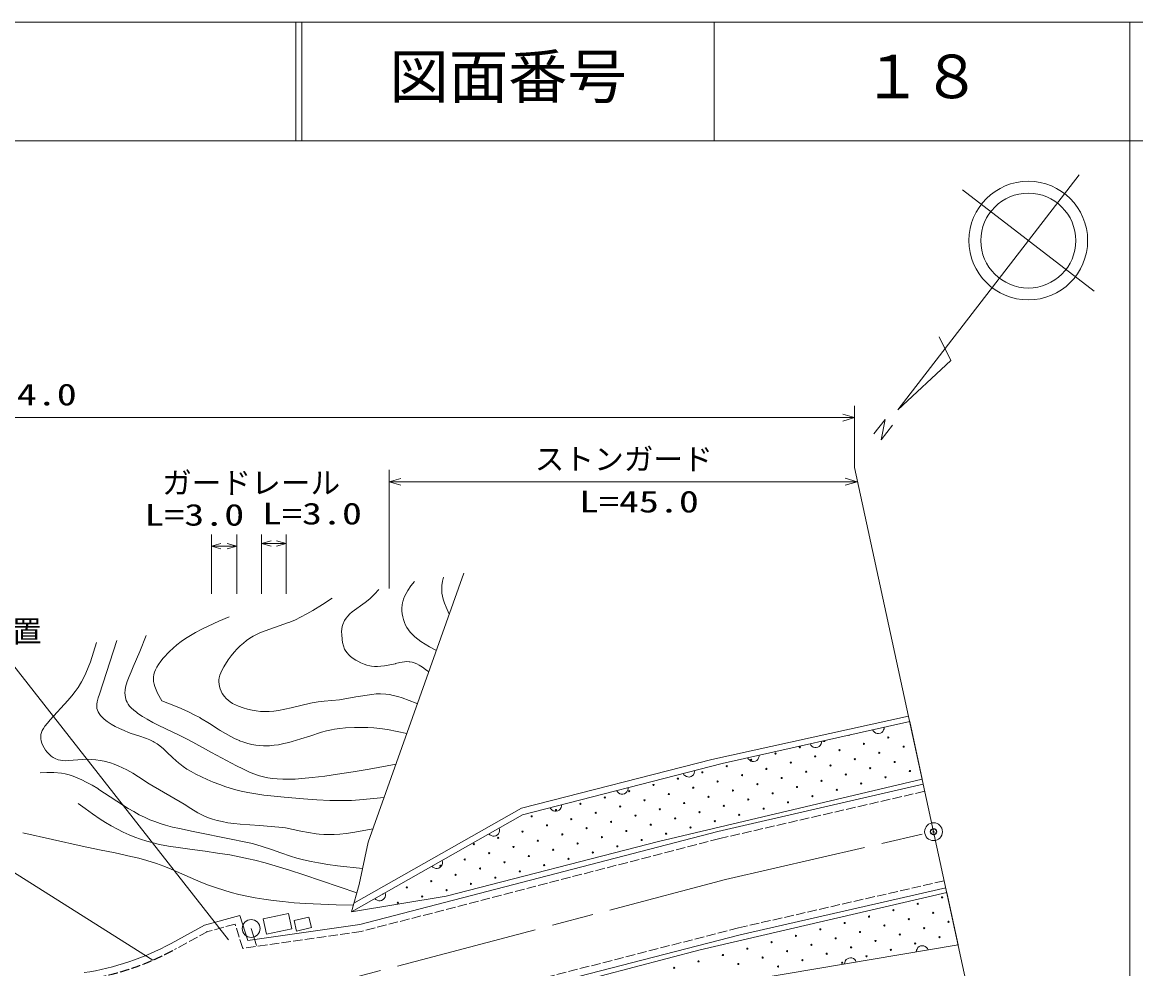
# Model space of a CAD drawing. Units: millimetres, scale not verified. Extents: x -141270 to 498730, y -17600 to 342400.
# Drawn here: x 304418 to 398230, y 262675 to 342400 of the extents above; entities that cross this region are included whole.
import ezdxf
from ezdxf.enums import TextEntityAlignment as Align

# ---------------------------------------------------------------- set-up
doc = ezdxf.new("R2010")
doc.units = ezdxf.units.MM
doc.header["$LTSCALE"] = 1000
doc.header["$PDMODE"] = 32
doc.header["$PDSIZE"] = 500
doc.linetypes.add('CHAIN', pattern=[18.5, 12, -1.5, 3.5, -1.5])
doc.linetypes.add('USER1', pattern=[1, 0.8, -0.2])
for name, color, linetype, lineweight in [('M-BGD', 7, 'Continuous', 13), ('M-BMK-LINE', 2, 'CHAIN', 13), ('M-BMK-SRVR', 3, 'Continuous', 13), ('M-STR-HTXT', 7, 'Continuous', 13), ('M-STR-STRC', 7, 'Continuous', 13), ('M-TTL', 2, 'Continuous', 13), ('M-TTL-BAND', 7, 'Continuous', 13), ('M-TTL-LINE', 7, 'Continuous', 13), ('M-TTL-TXT', 7, 'Continuous', 13)]:
    doc.layers.add(name, color=color, linetype=linetype, lineweight=lineweight)
doc.layers.add('M-OTRS', color=6, linetype='Continuous')
doc.styles.add('ＭＳ ゴシック', font='')
doc.styles.get('ＭＳ ゴシック').set_extended_font_data('MS Gothic')

# ---------------------------------------------------------------- blocks, each defined once
blk = doc.blocks.new('BUHIN12')
at = {"color": 6, "linetype": 'Continuous', "lineweight": 13}
for radius in [50, 1.5]:
    blk.add_circle((0, 0), radius, dxfattribs=at)
blk = doc.blocks.new('BUHIN1')
at = {"color": 7, "linetype": 'Continuous', "lineweight": 13}
blk.add_lwpolyline([(0, 500), (115, 460), (212, 400), (322, 305), (382, 195), (418, 78), (418, -78), (382, -195), (322, -305), (212, -402), (115, -462), (0, -500)], dxfattribs=at)
blk = doc.blocks.new('BUHIN6')
at = {"color": 7, "linetype": 'Continuous', "lineweight": 13}
blk.add_lwpolyline([(-288, -1000), (0, 0), (285, -1000)], dxfattribs=at)
blk = doc.blocks.new('BUHIN7')
at = {"color": 7, "linetype": 'Continuous', "lineweight": 13}
blk.add_lwpolyline([(-230, -800), (0, 0), (228, -800)], dxfattribs=at)
blk = doc.blocks.new('BUHIN8')
at = {"color": 3, "linetype": 'Continuous', "lineweight": 13}
for radius in [750, 22.5]:
    blk.add_circle((0, 0), radius, dxfattribs=at)
blk = doc.blocks.new('BUHIN9')
at = {"color": 7, "linetype": 'Continuous', "lineweight": 13}
blk.add_circle((0, 0), 750, dxfattribs=at)

msp = doc.modelspace()

# ---------------------------------------------------------------- linework, layer by layer
at = {"layer": 'M-BGD'}
for p, q in [((333572, 273335), (341617, 295993)), ((362517, 280312), (379087, 283950)), ((363389, 279965), (379186, 283493)), ((379186, 283493), (380238, 278641)), ((346486, 276196), (362517, 280312)), ((346572, 275640), (363389, 279965)), ((380238, 278641), (358024, 273398)), ((363035, 274227), (380331, 278211)), ((332363, 268208), (346486, 276196)), ((332157, 267472), (346572, 275640)), ((332867, 266404), (363035, 274227)), ((332797, 269756), (333572, 273335)), ((358024, 273398), (340126, 268793)), ((332157, 267472), (332797, 269756)), ((364910, 265534), (382220, 269501)), ((340126, 268793), (332157, 267472)), ((361544, 264258), (382306, 269101)), ((382306, 269101), (383260, 264701)), ((319760, 266348), (322755, 267163)), ((322755, 267163), (323411, 265050)), ((324726, 266864), (326854, 267316)), ((324998, 265583), (324726, 266864)), ((326854, 267316), (327126, 266036)), ((327322, 266739), (328568, 267029)), ((327530, 265844), (327322, 266739)), ((328568, 267029), (328776, 266134)), ((316952, 264808), (319760, 266348)), ((323411, 265050), (332867, 266404)), ((323701, 266063), (324139, 264628)), ((327126, 266036), (324998, 265583)), ((328776, 266134), (327530, 265844)), ((345647, 260582), (364910, 265534)), ((383260, 264701), (353030, 259604)), ((341937, 259141), (361544, 264258))]:
    msp.add_line(p, q, dxfattribs=at)
at = {"layer": 'M-BGD', "linetype": 'USER1'}
for p, q in [((380466, 277627), (363178, 273644)), ((363178, 273644), (332985, 265815)), ((382086, 270086), (364769, 266117)), ((322354, 266432), (319918, 265769)), ((322990, 264384), (322354, 266432)), ((320049, 265822), (317240, 264282)), ((332985, 265815), (322990, 264384)), ((364769, 266117), (345496, 261162))]:
    msp.add_line(p, q, dxfattribs=at)
at = {"layer": 'M-BGD'}
for points in [[(339916, 295664), (339835, 295310), (339774, 294957), (339758, 294772), (339758, 294548), (339779, 294316), (339825, 294056), (339892, 293797), (340003, 293462), (340136, 293129), (340394, 292549)], [(334462, 294615), (334088, 294222), (333695, 293839), (333309, 293514), (332207, 292727), (332019, 292558), (331836, 292367), (331697, 292193), (331576, 292010), (331421, 291678), (331371, 291499), (331340, 291305), (331325, 291066), (331331, 290821), (331368, 290420), (331408, 290147), (331469, 289874), (331578, 289581), (331667, 289428), (331779, 289278), (331920, 289124), (332086, 288975), (332299, 288816), (332526, 288671), (332679, 288585), (332946, 288448), (333225, 288328), (333460, 288248), (333698, 288188), (333833, 288165), (334089, 288139), (334345, 288133), (334642, 288149), (334949, 288185), (335397, 288266), (335858, 288370), (335878, 288375), (336240, 288459), (336609, 288524), (336815, 288541), (337027, 288538), (337084, 288532), (337262, 288501), (337445, 288447), (337652, 288362), (337855, 288256), (338132, 288082), (338405, 287886), (338667, 287686)], [(337451, 295297), (337168, 294918), (336898, 294523), (336755, 294282), (336626, 294026), (336539, 293807), (336471, 293581), (336455, 293514), (336418, 293297), (336400, 293066), (336402, 292821), (336425, 292575), (336468, 292330), (336533, 292080), (336614, 291846), (336717, 291612), (336822, 291416), (336957, 291208), (337107, 291013), (337286, 290818), (337486, 290628), (337733, 290428), (337995, 290241), (338357, 290012), (338736, 289798), (339309, 289495)], [(330529, 293881), (329721, 293360), (328903, 292856), (328391, 292564), (327871, 292289), (327430, 292078), (326971, 291880), (326859, 291836), (325670, 291421), (324497, 290991), (323870, 290682), (323593, 290513), (323319, 290322), (323048, 290108), (322781, 289871), (322519, 289609), (322269, 289332), (322018, 289023), (321776, 288691), (321405, 288113), (321260, 287853), (321135, 287587), (321063, 287390), (321011, 287188), (320986, 287011), (320981, 286832), (320997, 286642), (321035, 286443), (321093, 286247), (321171, 286056), (321271, 285864), (321458, 285596), (321600, 285438), (321755, 285296), (321939, 285156), (322143, 285028), (322385, 284901), (322646, 284787), (323031, 284652), (323399, 284545), (323776, 284457), (324132, 284395), (324487, 284354), (324821, 284334), (325165, 284334), (325233, 284337), (325623, 284373), (326009, 284428), (326538, 284531), (327064, 284653), (327887, 284859), (328714, 285045), (328851, 285071), (329354, 285146), (329858, 285200), (331159, 285333), (332508, 285570), (333861, 285787), (334226, 285817), (334600, 285827), (335039, 285805), (335358, 285764), (335676, 285702), (336050, 285607), (336432, 285489), (337012, 285280), (337600, 285046), (337714, 285000)], [(321860, 292320), (320967, 291941), (320075, 291541), (319543, 291281), (319012, 291000), (318588, 290754), (318166, 290486), (317805, 290234), (317446, 289958), (317130, 289690), (316824, 289405), (316303, 288840), (316092, 288576), (315898, 288301), (315765, 288080), (315647, 287846), (315572, 287654), (315514, 287450), (315481, 287245), (315475, 287058), (315489, 286871), (315529, 286655), (315590, 286438), (315692, 286164), (315816, 285890), (316164, 285235)], [(310672, 290166), (310423, 289346), (310157, 288539), (309980, 288060), (309782, 287584), (309602, 287201), (309406, 286831), (309333, 286705), (309121, 286369), (308887, 286035), (308590, 285650), (308267, 285266), (306765, 283634), (306532, 283374), (306312, 283097), (306195, 282920), (306098, 282737), (306037, 282584), (305994, 282417), (305983, 282350), (305973, 282199), (305983, 282034), (306015, 281858), (306071, 281673), (306152, 281481), (306257, 281285), (306381, 281098), (306527, 280915), (306541, 280899), (306693, 280740), (306864, 280592), (307028, 280475), (307200, 280378), (307435, 280285), (307626, 280237), (307820, 280210), (308067, 280199), (308327, 280208), (309109, 280285), (309493, 280312), (309872, 280320), (310247, 280307), (310617, 280274), (310972, 280222), (311331, 280149), (311845, 280006), (312173, 279900), (312495, 279775), (312866, 279607), (313229, 279420), (313727, 279135), (314217, 278830), (315113, 278254), (318049, 276524), (318626, 276158), (319211, 275811), (319780, 275528), (320110, 275392), (320458, 275273), (320852, 275160), (321252, 275067), (321737, 274977), (322237, 274905), (322769, 274846), (324408, 274737), (326035, 274609), (326597, 274531), (327885, 274274), (329182, 274035), (329428, 274007), (329833, 273977), (330239, 273968), (330695, 273978), (331161, 274010), (331719, 274070), (332277, 274151), (333975, 274469)], [(312386, 290315), (310918, 285805), (310813, 285483), (310727, 285153), (310698, 284967), (310689, 284785), (310708, 284599), (310746, 284456), (310805, 284318), (310891, 284169), (311004, 284018), (311158, 283853), (311330, 283697), (311571, 283513), (311823, 283345), (311914, 283288), (312256, 283088), (312605, 282908), (312990, 282733), (313380, 282579), (313592, 282502), (314241, 282298), (314885, 282076), (315167, 281957), (315447, 281816), (315532, 281768), (315774, 281618), (316006, 281452), (316312, 281199), (316608, 280929), (317104, 280452), (317620, 279984), (317682, 279932), (317977, 279709), (318292, 279497), (318659, 279275), (319046, 279065), (319989, 278621), (320513, 278395), (321053, 278184), (321581, 278000), (322124, 277831), (322297, 277782), (322859, 277643), (323435, 277521), (324093, 277405), (324765, 277306), (325629, 277204), (326497, 277122), (328117, 276996), (329227, 276915), (330336, 276855), (331473, 276838), (332150, 276859), (332837, 276899), (334907, 277095)], [(314851, 290734), (314318, 289410), (313768, 288095), (313592, 287693), (313412, 287283), (313248, 286857), (313120, 286382), (313086, 286150), (313071, 285916), (313079, 285714), (313106, 285516), (313173, 285281), (313244, 285121), (313334, 284970), (313459, 284804), (313602, 284648), (313806, 284460), (314035, 284278), (314169, 284180), (314549, 283923), (314933, 283687), (315425, 283413), (315921, 283160), (317630, 282344), (318209, 282063), (318784, 281760), (320357, 280876), (322454, 279775), (323001, 279501), (323556, 279245), (323925, 279095), (324309, 278962), (324394, 278936), (324748, 278842), (325107, 278767), (325499, 278707), (325906, 278666), (326366, 278642), (326830, 278637), (327398, 278655), (327978, 278694), (328851, 278779), (329918, 278907), (330975, 279054), (332309, 279264), (333643, 279494), (335907, 279910)], [(336822, 282489), (336011, 282661), (335188, 282814), (334558, 282906), (334042, 282957), (333524, 282989), (332975, 283002), (332415, 282995), (331646, 282954), (331179, 282912), (330716, 282850), (330481, 282809), (330062, 282715), (329638, 282599), (328637, 282275), (327897, 282034), (327151, 281812), (326890, 281741), (326451, 281634), (326009, 281547), (325632, 281493), (325254, 281458), (324754, 281450), (324425, 281469), (324087, 281509), (323751, 281570), (323409, 281652), (323073, 281754), (322734, 281879), (322716, 281886), (322350, 282046), (321993, 282224), (321532, 282481), (321080, 282756), (320920, 282857), (320182, 283332), (319427, 283793), (319367, 283828), (318911, 284073), (318436, 284305), (317815, 284582), (317185, 284841), (316164, 285235)], [(305937, 279185), (306500, 279201), (307070, 279196), (307730, 279137), (308042, 279079), (308359, 278999), (308701, 278891), (309047, 278760), (309435, 278589), (309816, 278399), (310297, 278133), (310777, 277844), (310880, 277780), (313352, 276181), (313807, 275908), (314280, 275649), (314718, 275431), (315164, 275231), (315581, 275066), (316032, 274907), (316490, 274766), (317080, 274610), (317676, 274474), (318828, 274242), (322171, 273564), (322986, 273399), (323805, 273213), (324643, 272982), (325428, 272719), (326216, 272434), (327017, 272158), (327561, 271995), (328119, 271849), (328751, 271706), (329387, 271583), (330176, 271453), (330970, 271343), (333089, 271106)], [(332607, 269076), (328151, 270578), (326934, 270974), (325712, 271351), (324876, 271590), (324026, 271811), (323492, 271937), (322701, 272105), (321896, 272255), (320869, 272422), (319829, 272571), (318736, 272714), (317738, 272848), (316734, 273005), (315970, 273151), (315446, 273271), (314918, 273414), (314368, 273587), (313889, 273762), (313416, 273955), (312924, 274179), (312431, 274426), (311920, 274705), (311419, 275002), (310971, 275286), (310335, 275717), (309712, 276165), (309127, 276596)], [(304475, 274113), (306958, 273547), (309457, 272997), (310929, 272691), (312246, 272427), (313558, 272142), (314238, 271975), (314920, 271787), (315726, 271528), (316342, 271301), (316951, 271054), (319458, 269978), (320110, 269725), (320778, 269488), (322026, 269105), (322672, 268939), (323332, 268790), (324045, 268650), (324771, 268529), (325570, 268417), (326384, 268324), (327330, 268237), (328281, 268171), (329567, 268106), (330868, 268061), (332312, 268022)]]:
    msp.add_lwpolyline(points, dxfattribs=at)
for centre in [(375331, 281620), (377386, 282148), (378677, 281385), (367876, 280798), (369931, 281326), (371222, 280563), (373277, 281091), (376623, 280856), (363767, 279741), (365822, 280269), (369168, 280035), (372514, 279800), (374568, 280328), (375860, 279565), (377914, 280093), (359659, 278685), (361713, 279213), (365059, 278978), (367113, 279506), (368405, 278743), (370459, 279272), (373805, 279037), (377151, 278802), (379205, 279330), (357604, 278156), (360950, 277921), (363004, 278450), (364296, 277687), (366350, 278215), (369696, 277980), (371751, 278508), (373042, 277745), (375096, 278274), (353495, 277100), (355550, 277628), (356841, 276865), (358895, 277393), (362241, 277158), (365587, 276924), (367642, 277452), (370988, 277217), (349386, 276043), (351441, 276571), (352732, 275808), (354786, 276337), (358132, 276102), (360187, 276630), (361478, 275867), (363533, 276395), (366879, 276160), (368933, 276689), (347332, 275515), (350677, 275280), (354023, 275045), (356078, 275573), (359424, 275339), (362770, 275104), (364824, 275632), (346569, 274223), (348623, 274752), (349914, 273989), (351969, 274517), (355315, 274282), (357369, 274810), (358661, 274047), (360715, 274576), (342460, 273167), (344514, 273695), (347860, 273460), (351206, 273226), (353260, 273754), (354552, 272991), (356606, 273519), (343751, 272404), (345805, 272932), (347097, 272169), (349151, 272697), (352497, 272462), (339642, 271347), (341696, 271875), (342988, 271112), (345042, 271641), (348388, 271406), (350443, 271934), (340933, 270584), (344279, 270349), (346334, 270878), (336824, 269527), (338879, 270056), (340170, 269293), (342225, 269821), (338116, 268764), (381915, 268685), (336061, 268236), (377811, 267606), (379863, 268145), (381158, 267389), (373708, 266528), (375760, 267067), (379107, 266850), (382454, 266633), (369605, 265449), (371656, 265988), (375004, 265771), (377055, 266311), (378351, 265554), (380402, 266094), (367553, 264910), (370900, 264693), (372952, 265232), (376299, 265015), (379646, 264798), (381698, 265337), (363450, 263831), (365502, 264371), (366797, 263614), (368849, 264154), (372196, 263937), (374247, 264476), (375543, 263720), (377594, 264259), (359347, 262753), (361398, 263292), (364745, 263075), (368092, 262858), (370144, 263398), (373491, 263181)]:
    msp.add_circle(centre, 50, dxfattribs=at)
for centre, radius, start, end in [((371985, 281854), 50, 156.45386, 48.72604), ((374040, 282383), 50, 242.5638, 322.61611), ((334770, 268999), 50, 264.03671, 335.04073), ((306377, 284100), 22000, 278.53076, 298.72926)]:
    msp.add_arc(centre, radius, start, end, dxfattribs=at)
at = {"layer": 'M-BGD', "linetype": 'USER1'}
msp.add_arc((306377, 284100), 22600, 278.53076, 298.72926, dxfattribs=at)
at = {"layer": 'M-BMK-LINE', "linetype": 'Continuous'}
msp.add_line((374548, 304885), (392134, 223773), dxfattribs=at)
at = {"layer": 'M-BMK-LINE'}
for p, q in [((363674, 270181), (381197, 274217)), ((318151, 258189), (363674, 270181))]:
    msp.add_line(p, q, dxfattribs=at)
at = {"layer": 'M-BMK-SRVR'}
for p, q in [((378186, 309758), (393454, 329554)), ((383636, 328286), (394722, 319736)), ((382643, 313898), (381670, 315911)), ((378186, 309758), (382643, 313898)), ((377106, 308953), (376166, 307722)), ((376795, 307239), (377106, 308953)), ((377737, 308461), (376795, 307239))]:
    msp.add_line(p, q, dxfattribs=at)
for radius in [5000, 4000]:
    msp.add_circle((389179, 324011), radius, dxfattribs=at)
at = {"layer": 'M-OTRS'}
msp.add_point((381197, 274217), dxfattribs=at)
at = {"layer": 'M-STR-HTXT'}
for p, q in [((374548, 304885), (374548, 310095)), ((211200, 309095), (374548, 309095)), ((335321, 294698), (335321, 304698)), ((335321, 303698), (374748, 303698)), ((320361, 294266), (320361, 299266)), ((322488, 294266), (322488, 299266)), ((324587, 294266), (324587, 299266)), ((326640, 294266), (326640, 299266)), ((324587, 298497), (326640, 298497)), ((320361, 298266), (322488, 298266))]:
    msp.add_line(p, q, dxfattribs=at)
at = {"layer": 'M-STR-STRC'}
for p, q in [((321781, 265119), (303287, 288717)), ((315428, 263392), (285661, 282192))]:
    msp.add_line(p, q, dxfattribs=at)
at = {"layer": 'M-TTL'}
msp.add_line((498730, 342400), (-141270, 342400), dxfattribs=at)
at = {"layer": 'M-TTL-BAND'}
msp.add_line((397730, -17600), (397730, 332400), dxfattribs=at)
at = {"layer": 'M-TTL-LINE'}
for p, q in [((327476, 342400), (327476, 332400)), ((327976, 342400), (327976, 332400)), ((362726, 342400), (362726, 332400)), ((397730, 342400), (397730, 332400)), ((-141270, 332400), (498730, 332400))]:
    msp.add_line(p, q, dxfattribs=at)

# ---------------------------------------------------------------- block references
at = {"layer": 'M-BGD'}
for p, rotation in [((376553, 282905), 282.58992), ((371288, 281729), 282.58992), ((366022, 280553), 282.58992), ((360586, 279244), 284.42077), ((354981, 277802), 284.42077), ((349375, 276361), 284.42077), ((344170, 274279), 299.53878), ((339365, 271556), 299.53878), ((334560, 268833), 299.53878), ((380237, 264191), 99.57029), ((374191, 263172), 99.57029)]:
    msp.add_blockref('BUHIN1', p, dxfattribs=dict(at, rotation=rotation))
msp.add_blockref('BUHIN9', (323701, 266063), dxfattribs=at)
at = {"layer": 'M-BMK-SRVR'}
msp.add_blockref('BUHIN8', (381197, 274217), dxfattribs=at)
at = {"layer": 'M-OTRS'}
msp.add_blockref('BUHIN12', (381197, 274217), dxfattribs=at)
at = {"layer": 'M-STR-HTXT'}
for name, p, rotation in [('BUHIN6', (374548, 309095), 270), ('BUHIN6', (335321, 303698), 90), ('BUHIN6', (374748, 303698), 270), ('BUHIN7', (320361, 298266), 90), ('BUHIN7', (322488, 298266), 270), ('BUHIN7', (324587, 298497), 90), ('BUHIN7', (326640, 298497), 270)]:
    msp.add_blockref(name, p, dxfattribs=dict(at, rotation=rotation))

# ---------------------------------------------------------------- texts
at = {"layer": 'M-STR-HTXT', "style": 'ＭＳ ゴシック', "width": 1.35}
for s, p in [('L=174.0', (297225, 309578)), ('L=45.0', (351326, 300557)), ('L=3.0', (314702, 299447)), ('L=3.0', (324623, 299549))]:
    msp.add_text(s, height=1833, dxfattribs=at).set_placement(p, align=Align.BOTTOM_LEFT)
at = {"layer": 'M-STR-HTXT', "style": 'ＭＳ ゴシック'}
for s, p in [('ストンガード', (347594, 304141)), ('ガードレール', (316202, 302140))]:
    msp.add_text(s, height=1833, dxfattribs=at).set_placement(p, align=Align.BOTTOM_LEFT)
at = {"layer": 'M-STR-STRC', "style": 'ＭＳ ゴシック'}
msp.add_text('トンネル警報装置', height=1833, dxfattribs=at).set_placement((286049, 289638), align=Align.BOTTOM_LEFT)
at = {"layer": 'M-TTL-TXT', "style": 'ＭＳ ゴシック'}
for s, p in [('図面番号', (335351, 334900)), ('１８', (375226, 334900))]:
    msp.add_text(s, height=3666, dxfattribs=at).set_placement(p, align=Align.BOTTOM_LEFT)

doc.saveas('drawing.dxf')
